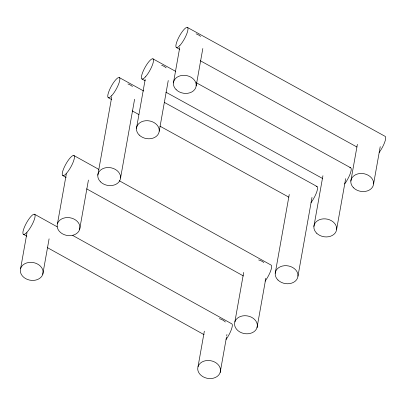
<?xml version="1.0" encoding="UTF-8"?>
<svg xmlns="http://www.w3.org/2000/svg" width="406" height="406" viewBox="0 0 406 406"><rect width="100%" height="100%" fill="white"/><g stroke="black" fill="none" stroke-linecap="round" stroke-linejoin="round"><path stroke-width="0.61" d="M20.625 268.488L26.938 233.044M42.777 274.283A11.475 8.968 10.1 0 0 28.511 262.509A11.475 8.968 10.1 0 0 23.817 277.364A11.475 8.968 10.1 0 0 42.777 274.283L49.09 238.84M57.464 223.721L66.274 174.286M79.622 229.517A11.475 8.968 10.1 0 0 65.351 217.738A11.475 8.968 10.1 0 0 60.656 232.597A11.475 8.968 10.1 0 0 79.622 229.517L88.427 180.076M97.816 175.123L111.736 96.973M120.557 178.021L134.589 99.252M136.482 128.291L145.181 79.469M159.228 131.189L168.251 80.515M173.433 82.92L179.746 47.482M196.174 85.823L202.822 48.517M198.032 366.633L204.345 331.189M220.189 372.429A11.475 8.968 10.1 0 0 205.918 360.655A11.475 8.968 10.1 0 0 201.224 375.509A11.475 8.968 10.1 0 0 220.189 372.429L226.502 336.985M226.721 335.742L226.944 334.498M234.876 321.867L243.681 272.426M257.028 327.657A11.475 8.968 10.1 0 0 242.763 315.883A11.475 8.968 10.1 0 0 238.068 330.743A11.475 8.968 10.1 0 0 257.028 327.657L265.834 278.222M275.222 273.268L289.255 194.499M297.968 276.166L312.001 197.397M313.894 226.431L322.917 175.762M336.635 229.334L345.663 178.66M350.84 181.066L357.376 144.384M373.586 183.969L380.229 146.657M187.405 27.435L385.121 136.35A11.475 2.852 -61.2 0 1 379.179 152.463M176.448 47.588L179.782 49.425M200.331 60.748L356.95 147.023M152.94 58.85L175.712 71.395M196.26 82.712L350.657 167.764M141.983 79.003L145.318 80.84M165.866 92.162L322.486 178.437M119.283 77.566L143.719 91.025M164.268 102.348L317 186.481M108.326 97.719L111.655 99.556M132.204 110.874L138.872 114.548M159.974 126.175L288.828 197.154M73.851 155.513L98.78 169.358M119.278 180.746L271.051 265.067A11.475 2.878 -60.9 0 1 265.072 281.165M62.828 175.631L66.153 177.478M86.651 188.861L243.407 275.953M34.525 214.231L57.236 226.847M72.745 235.465L231.724 323.79A11.475 2.878 -60.9 0 1 226.066 339.452M23.502 234.348L26.826 236.196M47.319 247.584L204.081 334.676M219.352 318.669A11.475 8.968 10.1 0 1 225.345 322.009M127.981 83.966A11.475 8.968 10.1 0 1 132.457 86.554M316.137 186.527A11.475 2.852 -61.2 0 1 316.939 191.338A11.475 2.852 -61.2 0 1 311.052 202.594M161.644 65.249A11.475 8.968 10.1 0 1 166.12 67.838M349.794 167.81A11.475 2.852 -61.2 0 1 350.596 172.621A11.475 2.852 -61.2 0 1 344.714 183.877M196.103 33.835A11.475 8.968 10.1 0 1 200.584 36.423M258.678 259.952A11.475 8.968 10.1 0 1 263.854 262.55M26.989 232.227A11.475 2.878 -60.9 0 0 35.023 214.875A11.475 2.878 -60.9 0 0 25.03 225.772A11.475 2.878 -60.9 0 0 26.989 232.227M100.541 181.868A11.475 8.968 10.1 0 0 119.953 180.284A11.475 8.968 10.1 0 0 107.072 167.566A11.475 8.968 10.1 0 0 100.541 181.868M277.948 280.008A11.475 8.968 10.1 0 0 297.359 278.43A11.475 8.968 10.1 0 0 284.479 265.707A11.475 8.968 10.1 0 0 277.948 280.008M111.782 95.583A11.475 2.852 -61.2 0 0 119.77 78.206A11.475 2.852 -61.2 0 0 109.853 89.142A11.475 2.852 -61.2 0 0 111.782 95.583M139.207 135.036A11.475 8.968 10.1 0 0 158.619 133.452A11.475 8.968 10.1 0 0 145.739 120.729A11.475 8.968 10.1 0 0 139.207 135.036M316.619 233.176A11.475 8.968 10.1 0 0 336.026 231.598A11.475 8.968 10.1 0 0 323.146 218.875A11.475 8.968 10.1 0 0 316.619 233.176M145.444 76.866A11.475 2.852 -61.2 0 0 153.432 59.489A11.475 2.852 -61.2 0 0 143.511 70.426A11.475 2.852 -61.2 0 0 145.444 76.866M176.158 89.665A11.475 8.968 10.1 0 0 195.565 88.087A11.475 8.968 10.1 0 0 182.685 75.364A11.475 8.968 10.1 0 0 176.158 89.665M353.565 187.811A11.475 8.968 10.1 0 0 372.977 186.232A11.475 8.968 10.1 0 0 360.097 173.509A11.475 8.968 10.1 0 0 353.565 187.811M179.904 45.452A11.475 2.852 -61.2 0 0 187.897 28.075A11.475 2.852 -61.2 0 0 177.975 39.012A11.475 2.852 -61.2 0 0 179.904 45.452M66.315 173.504A11.475 2.878 -60.9 0 0 74.349 156.158A11.475 2.878 -60.9 0 0 64.361 167.049A11.475 2.878 -60.9 0 0 66.315 173.504"/></g></svg>
